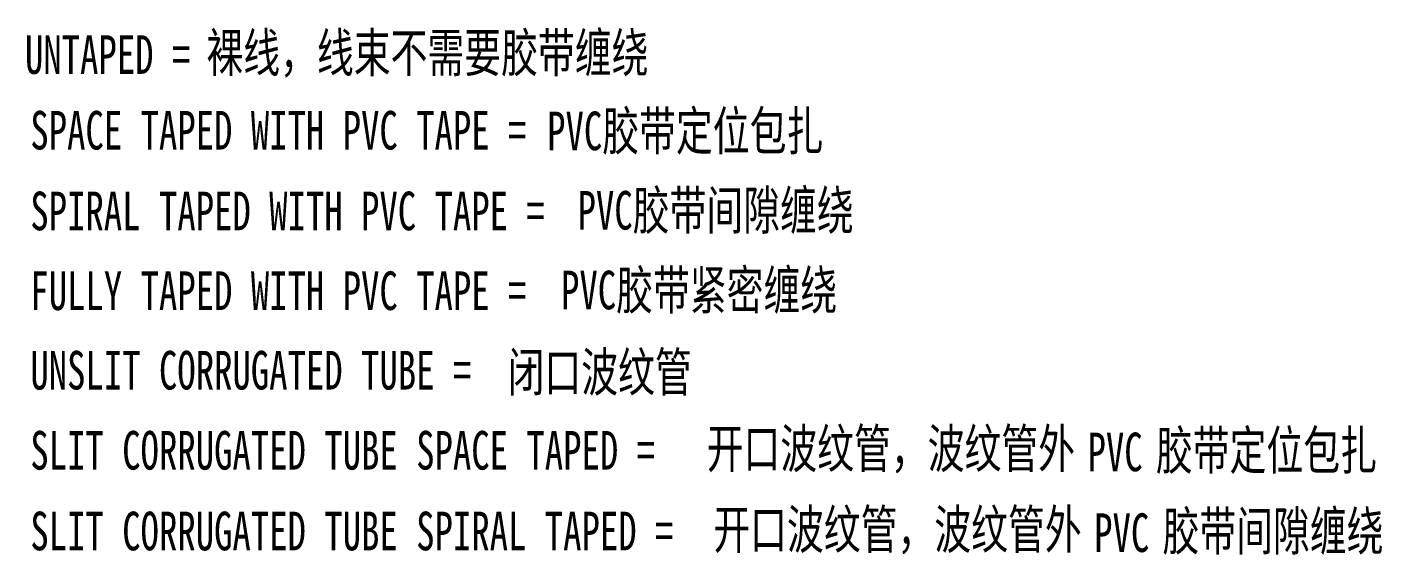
# Model space of a CAD drawing. Header units: inches. Extents: x 47316 to 59086, y 3141 to 11743.
# Drawn here: x 50362 to 50484.9, y 11407.9 to 11455.8 of the extents above; entities that cross this region are included whole.
import ezdxf

# ---------------------------------------------------------------- set-up
doc = ezdxf.new("R2010")
doc.units = ezdxf.units.IN
doc.header["$MEASUREMENT"] = 0
doc.layers.add('Drawing Frame', color=7, linetype='Continuous')
doc.styles.add('样式 100', font='SimSun.ttf', dxfattribs={"width": 0.7, "height": 3.5})

msp = doc.modelspace()

# ---------------------------------------------------------------- texts
at = {"layer": 'Drawing Frame', "color": 0, "lineweight": -3, "style": '样式 100', "width": 0.7}
for s, p in [('裸线，线束不需要胶带缠绕', (50378.31, 11451.71)), ('UNTAPED = ', (50361.85, 11451.54)), ('SPACE TAPED WITH PVC TAPE = ', (50362.34, 11444.68)), ('PVC胶带定位包扎', (50409.22, 11444.62)), ('SPIRAL TAPED WITH PVC TAPE = ', (50362.34, 11437.36)), ('PVC胶带间隙缠绕', (50411.98, 11437.42)), ('PVC胶带紧密缠绕', (50410.48, 11430.19)), ('FULLY TAPED WITH PVC TAPE = ', (50362.34, 11430.13)), ('UNSLIT CORRUGATED TUBE = ', (50362.34, 11422.92)), ('闭口波纹管', (50405.63, 11422.75)), ('开口波纹管，波纹管外', (50423.69, 11415.82)), ('胶带定位包扎', (50464.44, 11415.66)), ('SLIT CORRUGATED TUBE SPACE TAPED = ', (50362.34, 11415.66)), ('PVC', (50458.24, 11415.51)), ('开口波纹管，波纹管外', (50424.29, 11408.49)), ('胶带间隙缠绕', (50465.04, 11408.34)), ('SLIT CORRUGATED TUBE SPIRAL TAPED = ', (50362.34, 11408.34)), ('PVC', (50458.84, 11408.19))]:
    msp.add_text(s, height=3.5, dxfattribs=at).set_placement(p)

doc.saveas('drawing.dxf')
